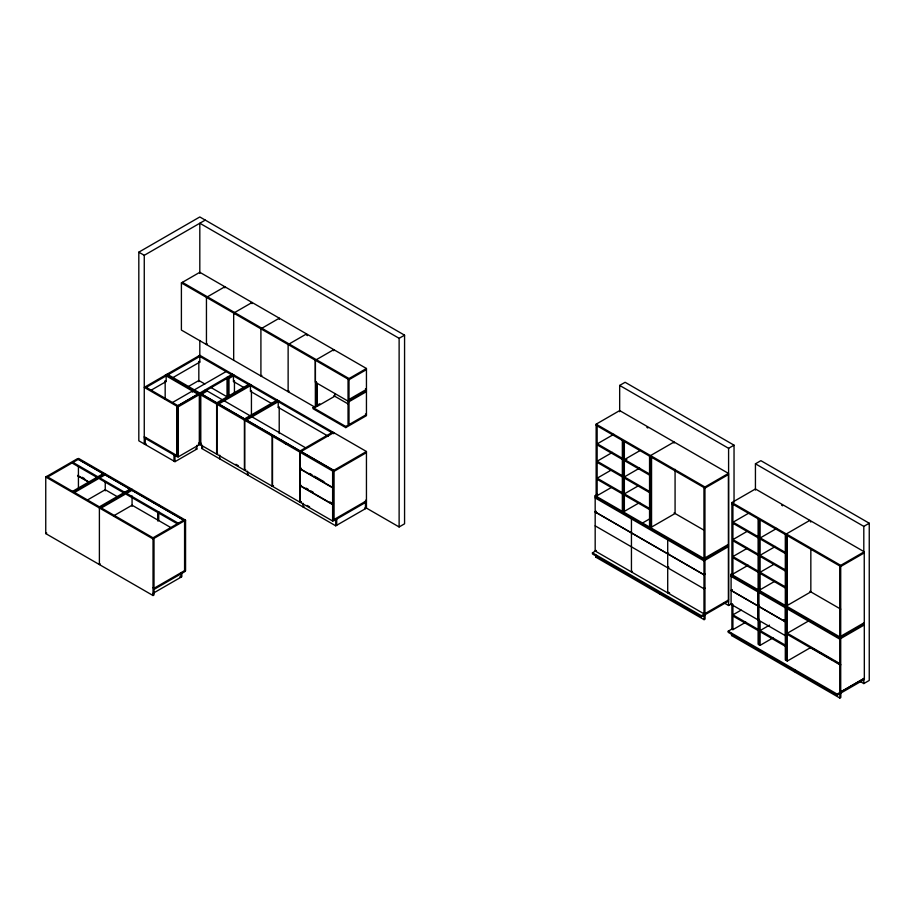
<?xml version="1.0" encoding="UTF-8"?>
<svg xmlns="http://www.w3.org/2000/svg" width="915" height="915" viewBox="0 0 915 915"><rect width="100%" height="100%" fill="white"/><g stroke="black" fill="none" stroke-linecap="round" stroke-linejoin="round"><path stroke-width="1.37" d="M279.315 319.324L279.315 318.191L260.912 328.817L260.912 375.985L261.884 375.413M333.769 350.765L333.769 349.633L315.366 360.258L315.366 382.264L349.015 401.696L366.446 391.643L365.462 391.071M316.35 381.875L316.35 405.722L317.322 406.294L334.753 396.229L334.753 393.541M349.015 400.564L349.015 399.432L366.446 389.378L365.462 388.806M196.874 445.353L196.874 449.048L174.971 461.686L138.817 440.813L138.817 252.163L199.813 216.958L404.567 335.176L404.567 523.815L399.123 526.96L365.691 507.665M138.817 252.163L144.261 255.308L205.257 220.103M315.366 360.258L315.366 407.427L181.399 330.075L181.399 282.918L199.813 272.293L366.446 368.493L366.446 415.662L345.756 427.602L313.079 408.742L313.079 407.61L319.827 403.709M207.431 343.971L206.447 344.543L206.447 297.375L224.861 286.75L224.861 287.882M146.228 387.365L166.153 375.859L166.153 381.521L150.918 390.316M168.12 374.727L199.813 356.427L199.813 362.088L172.992 377.563M187.861 386.839L198.83 380.514L204.88 384.003M172.466 402.52L192.402 391.014L192.402 392.146M194.357 389.882L226.062 371.582M46.734 476.429L154.006 538.375L154.006 594.967L153.034 595.528L45.75 533.594L45.75 477.001L77.443 458.701L184.727 520.635L184.727 571.703L154.006 589.432M47.706 477.001L78.427 459.273M201.769 444.793L201.769 448.487L335.736 525.828L366.446 508.1L366.446 451.507L199.813 355.294L144.261 387.365L176.938 406.226L232.479 374.155M177.098 406.317L198.338 394.056L199.321 394.628L199.321 444.679L178.082 456.94L177.098 456.379L177.098 406.317L178.082 406.889L199.321 394.628M227.846 377.964L200.785 393.587L200.785 444.015M233.462 374.727L228.018 377.872L228.018 397.59M200.294 394.628L201.277 394.056L217.621 403.492L216.638 404.064L200.294 394.628L200.294 444.679L216.638 454.115L217.621 453.543M207.213 391.014L201.769 394.159L201.769 395.291M227.034 397.019L227.034 377.3L229.002 378.433L234.446 375.287M306.548 333.918L288.133 344.543L288.133 391.7L289.117 391.14M248.491 384.529L233.462 375.859L233.462 381.521L234.446 380.949M146.228 437.793L145.245 438.365L145.245 444.518L146.228 443.958M216.798 402.829L249.475 383.968M217.781 403.401L250.458 384.529M216.958 404.247L217.942 403.687L245.392 419.528L244.408 420.088L216.958 404.247L216.958 454.298L244.408 470.15L245.392 469.578M218.765 403.961L251.431 385.101M72.571 491.355L103.281 473.615M73.555 491.915L105.076 473.718L78.587 458.415L77.603 458.987L104.104 474.279M74.527 492.487L105.248 474.748M276.261 400.564L250.458 385.661L250.458 391.323L251.431 390.762L251.431 416.085M86.811 500.356L105.248 489.719L117.086 496.548M198.83 442.883L200.785 442.883M45.75 533.594L46.734 533.033M277.245 400.004L244.568 418.864L244.568 419.996M200.294 444.679L201.277 444.118M245.552 419.436L278.229 400.564M174.971 460.554L173.999 461.126L173.999 454.961M244.74 420.282L245.712 419.71L273.162 435.563L272.178 436.123L244.74 420.282L244.74 470.333L272.178 486.185L273.162 485.613M246.535 419.996L279.212 401.136M99.392 506.841L130.102 489.102M201.769 448.487L202.753 447.915M101.348 507.974L132.069 490.234M331.813 432.635L278.229 401.696L278.229 407.358L279.212 406.798L279.212 433.527M199.813 273.425L199.813 223.237L399.123 338.31L404.567 335.176M366.446 368.493L348.043 379.13L348.043 424.022L349.015 424.594L349.015 378.558L182.382 282.346L182.382 283.478M113.632 515.843L132.069 505.206L171.437 527.932M272.51 436.318L273.494 435.746L300.932 451.598L299.96 452.159L272.51 436.318L272.51 486.368L299.96 502.221L300.932 501.649M348.043 401.136L366.446 390.511M244.74 470.333L245.712 469.772M248.491 474.325L247.508 474.896L247.508 471.202M100.376 563.995L99.392 564.566L99.392 507.974L131.92 489.216L105.408 473.901L104.424 474.473L130.948 489.777M332.797 432.074L300.12 450.935L300.12 452.067M301.104 451.507L333.769 432.635L333.769 433.767M300.28 452.353L301.264 451.781L333.609 470.459L333.609 486.872L332.625 487.443L300.28 468.766L300.28 452.353L332.625 471.031L333.609 470.459M153.034 537.803L183.743 520.075M313.079 407.61L345.756 426.47L366.446 414.529L365.462 413.957M45.75 477.001L153.034 538.935L185.562 520.178L185.562 570.869L184.578 571.429L184.578 520.749L158.066 505.435L159.05 504.874L185.562 520.178M300.28 468.766L301.264 468.194M300.28 469.143L332.625 487.821L333.609 487.249L333.609 503.662L332.625 504.234L300.28 485.556L300.28 469.143L301.264 468.572M272.51 486.368L273.494 485.808M300.28 485.934L332.625 504.611L333.609 504.039L333.609 520.452L332.625 521.012L300.28 502.346L300.28 485.934L301.264 485.362M167.136 374.155L333.769 470.367L366.446 451.507M333.769 471.5L366.446 452.639L365.462 452.067M300.28 502.346L301.264 501.775M184.727 570.571L154.006 588.299L153.034 587.739M153.079 593.297L181.833 576.702L181.833 572.55M304.043 506.395L303.059 506.967L303.059 503.261M333.769 519.663L366.446 500.802L365.462 500.231M366.446 501.935L333.769 520.795L333.769 470.367M619.672 411.716L619.672 385.432L625.117 382.287L734.036 445.17L734.036 502.335M611.266 487.523L597.14 495.667L596.145 495.095L596.145 424.171L619.672 410.583L728.477 473.398L728.477 599.92M622.349 459.422L597.312 444.953L597.312 443.821L613.782 434.316M612.432 452.387L597.14 461.217L622.349 475.766M649.558 475.125L624.51 460.668L624.51 459.536L639.802 450.706M624.51 460.668L626.867 459.307M611.266 470.047L597.14 478.19L622.349 492.739M639.642 468.091L624.35 476.921L649.558 491.469M704.95 613.256L703.978 613.816L595.173 551.002L595.173 495.667L597.621 494.249M638.464 485.751L624.35 493.894L649.558 508.454M596.145 511.325L595.173 511.885L703.978 574.7L704.95 574.14M596.145 511.451L595.173 512.011L703.978 574.826L704.95 574.265M619.672 385.432L728.592 448.316L734.036 445.17M622.349 440.424L622.349 510.227L624.35 511.382L639.642 502.552M649.879 518.759L642.524 523.003L642.524 524.135M596.145 424.171L704.95 486.986L728.477 473.398M595.173 551.002L596.145 550.43M728.592 601.109L701.359 616.836L592.451 553.952L592.451 552.82L596.157 550.681M728.477 474.53L704.95 488.118L596.145 425.303M755.435 490.097L755.435 463.813L760.88 460.668L869.25 523.231L869.25 680.44L863.806 683.585L860.111 681.446M595.825 554.959L595.825 557.166L596.797 556.595M649.558 456.128L649.558 525.931L651.549 527.086L675.076 513.498L675.076 469.338M748.196 565.23L732.904 574.048L731.909 573.476L731.909 502.552L755.435 488.965L864.24 551.779L864.343 679.49L837.122 695.217L728.203 632.334L728.203 631.201L731.92 629.062L731.909 603.808M667.71 539.93L668.682 539.37M632.414 571.372L631.442 571.932L631.442 517.73M667.71 553.895L668.682 553.198M749.534 512.697L733.075 522.202L758.112 536.67M667.71 567.723L668.682 567.163M667.71 567.849L668.682 567.289M747.017 531.443L732.904 539.598L758.112 554.147M595.173 495.667L703.978 558.482L728.477 544.334M703.978 559.614L728.477 545.466M728.477 546.598L703.978 560.872L595.173 497.932M659.646 594.007L660.63 593.446M785.31 553.506L760.274 539.038L760.274 537.917L776.744 528.401M668.682 592.314L667.71 592.874L667.71 538.672M747.017 548.428L732.904 556.572L758.112 571.12M775.394 546.472L760.113 555.302L785.31 569.851M704.95 588.093L703.978 588.791L595.173 525.851M774.227 564.132L760.113 572.275L785.31 586.835M732.069 589.798L731.096 590.358L757.963 605.879L758.947 605.307M732.069 589.923L731.096 590.484L757.963 606.005L758.947 605.433M592.451 552.82L701.359 615.704L728.592 599.977M755.435 463.813L863.806 526.377L869.25 523.231M595.825 557.166L704.081 619.661L705.065 619.1L705.065 614.697M723.639 602.653L728.592 605.513L731.851 603.625M758.112 518.805L758.112 588.608L760.113 589.763L774.227 581.608M759.278 591.662L758.295 592.234L758.295 620.027L785.173 635.536L786.145 634.976L786.145 607.183L785.173 607.743L785.173 635.536M741.139 610.111L732.904 614.869L758.112 629.417M759.278 605.501L758.295 606.062L785.173 621.582L786.145 621.011L783.709 619.604M759.278 605.627L758.295 606.188L785.173 621.708L786.145 621.136L783.709 619.73M731.909 502.552L840.713 565.367L864.24 551.779M864.24 552.912L840.713 566.499L731.909 503.673M731.909 629.062L732.904 629.646L745.851 622.166M757.963 619.832L758.947 619.272L758.947 591.479L757.963 592.039L757.963 619.832L731.096 604.323L731.096 576.53M758.295 620.027L759.278 619.455M731.588 633.34L731.588 635.536L732.56 634.976M787.781 604.037L785.333 605.456L785.333 607.72M785.31 534.509L785.31 604.312L787.312 605.467L810.839 591.879L810.839 549.149M769.515 625.139L760.113 630.572L785.31 645.121M758.112 618.94L758.112 644.194L760.113 645.35L773.049 637.869M808.46 621.022L787.289 633.249L839.718 663.512M785.31 634.644L785.31 659.898L787.289 661.042L810.816 647.454M864.24 678.301L840.713 691.877L839.718 691.305L839.73 636.863L864.24 622.715M839.73 637.995L864.24 623.847M864.24 624.979L839.73 639.127L730.925 576.313L730.925 574.048L839.73 636.863M796.382 671.827L795.41 672.388L795.41 670.192M728.203 631.201L837.122 694.085L864.343 678.358M731.588 635.536L839.844 698.042L840.828 697.482L840.828 693.078M646.871 427.419L647.877 427.991M781.639 505.229L782.634 505.801M810.839 522.076L809.832 520.372L786.317 533.96L786.317 604.884M597.312 443.821L622.349 458.289M624.51 459.536L649.558 473.993M760.274 537.917L785.31 552.374M733.075 523.334L758.112 537.803M597.14 462.35L622.349 476.898M624.35 478.053L649.558 492.602M732.904 540.731L758.112 555.279M760.113 556.434L785.31 570.983M674.081 512.926L703.898 530.14M809.832 591.307L840.748 609.15M597.14 479.323L622.349 493.871M624.35 495.026L649.558 509.575M732.904 557.704L758.112 572.252M760.113 573.408L785.31 587.956M595.173 496.799L704.95 560.174L704.95 613.508L703.955 612.924M730.925 575.18L840.713 638.556L840.713 691.877M251.11 303.037L252.083 303.608L252.083 302.476L233.68 313.102L233.68 360.258M306.548 335.05L307.52 335.611M365.462 369.065L366.446 369.626L349.015 379.691L181.399 282.918M811.125 647.637L832.17 659.784M834.64 661.213L840.828 664.782M787.289 634.381L839.718 664.645M732.904 616.001L758.112 630.549M760.113 631.705L785.31 646.253M333.769 395.669L348.295 404.053M668.682 592.565L669.677 593.137M198.83 355.855L231.506 374.727M198.83 361.517L199.813 362.088M233.462 381.521L243.87 387.525M250.458 391.323L272.579 404.098M278.229 407.358L328.153 436.192M210.93 387.491L227.869 397.282M205.257 389.882L222.242 399.683L222.242 400.816M224.209 400.816L250.012 415.719M251.98 416.851L305.564 447.79M166.153 374.727L198.83 393.587M284.291 442.929L286.727 444.335M165.169 375.287L197.846 394.159L197.846 395.291M165.169 380.949L166.153 381.521M364.49 501.935L365.462 502.495L365.462 508.66L364.49 508.1M309.647 473.421L312.049 474.805M314.44 476.177L324.024 481.713M145.245 386.793L177.922 405.665L177.922 454.961L176.938 455.533L144.261 436.661M306.056 488.13L308.447 489.514M310.848 490.897L313.239 492.281M330.018 501.969L332.408 503.353M235.887 464.282L238.312 465.678M307.154 505.423L309.567 506.819M198.338 444.118L199.321 444.679M335.736 524.695L336.709 525.267L336.709 519.102M195.89 448.487L196.874 449.048M144.261 437.793L176.938 456.654L176.938 406.226M97.836 476.761L72.983 462.407L72.983 463.539L97.836 477.893M124.657 492.247L99.804 477.893L99.804 479.025L123.479 492.693M82.201 477.298L84.603 478.682M77.603 475.4L89.647 482.354M77.603 475.777L89.647 482.731M179.878 576.702L180.861 577.262L180.861 573.11M863.806 526.377L863.806 552.1M863.806 679.296L863.806 683.585M840.713 565.367L840.713 636.291L839.718 635.719L839.718 565.916M839.844 693.639L839.844 698.042M837.122 694.085L837.122 695.217M787.312 535.664L787.312 605.467M787.289 607.72L787.289 661.042M786.294 607.137L786.317 660.47M760.113 519.96L760.113 589.763M760.113 621.491L760.113 645.35M759.107 519.388L759.107 589.18M759.107 619.512L759.107 644.766M758.135 589.752L758.135 592.016M732.904 504.257L732.904 574.048M732.904 604.38L732.904 629.646M728.592 448.316L728.592 605.513M704.95 486.986L704.95 557.91L703.955 557.338L703.955 487.535M703.978 558.482L703.978 613.816M704.081 615.257L704.081 619.661M701.359 615.704L701.359 616.836M674.081 443.123L674.081 441.991L650.554 455.579L650.554 526.502M651.549 457.283L651.549 527.086M624.35 441.579L624.35 511.382M623.355 441.007L623.355 510.799M597.14 425.875L597.14 495.667M399.123 338.31L399.123 526.96M345.756 426.47L345.756 427.602M335.736 519.663L335.736 525.828M332.625 471.031L332.625 487.443M332.625 487.821L332.625 504.234M332.625 504.611L332.625 521.012M317.322 383.396L317.322 406.294M316.35 381.704L316.35 406.855M299.96 452.159L299.96 502.221M272.178 436.123L272.178 486.185M261.884 328.256L261.884 329.389M244.408 420.088L244.408 470.15M234.663 312.53L234.663 313.662M234.446 380.926L234.446 393.599M229.002 378.433L229.002 396.744M219.737 455.167L219.737 458.861M216.638 404.064L216.638 454.115M199.813 340.437L199.813 356.152M199.813 393.027L199.813 442.322M199.813 443.455L199.813 444.587M198.83 361.494L198.83 381.647M178.082 406.889L178.082 456.94M174.971 455.533L174.971 461.686M165.169 380.926L165.169 399.237M158.741 511.737L158.741 520.178M158.066 512.48L158.066 520.921M157.769 512.297L157.769 520.749M153.034 538.935L153.034 595.528M144.261 255.308L144.261 443.958M132.069 495.941L132.069 506.338M105.248 481.885L105.248 490.852M78.427 466.398L78.427 487.798M132.229 489.388L131.245 489.948L157.769 505.263L158.741 504.691L132.229 489.388M178.299 523.22L126.613 493.379L126.613 494.512L178.299 524.352L178.299 523.22"/></g></svg>
